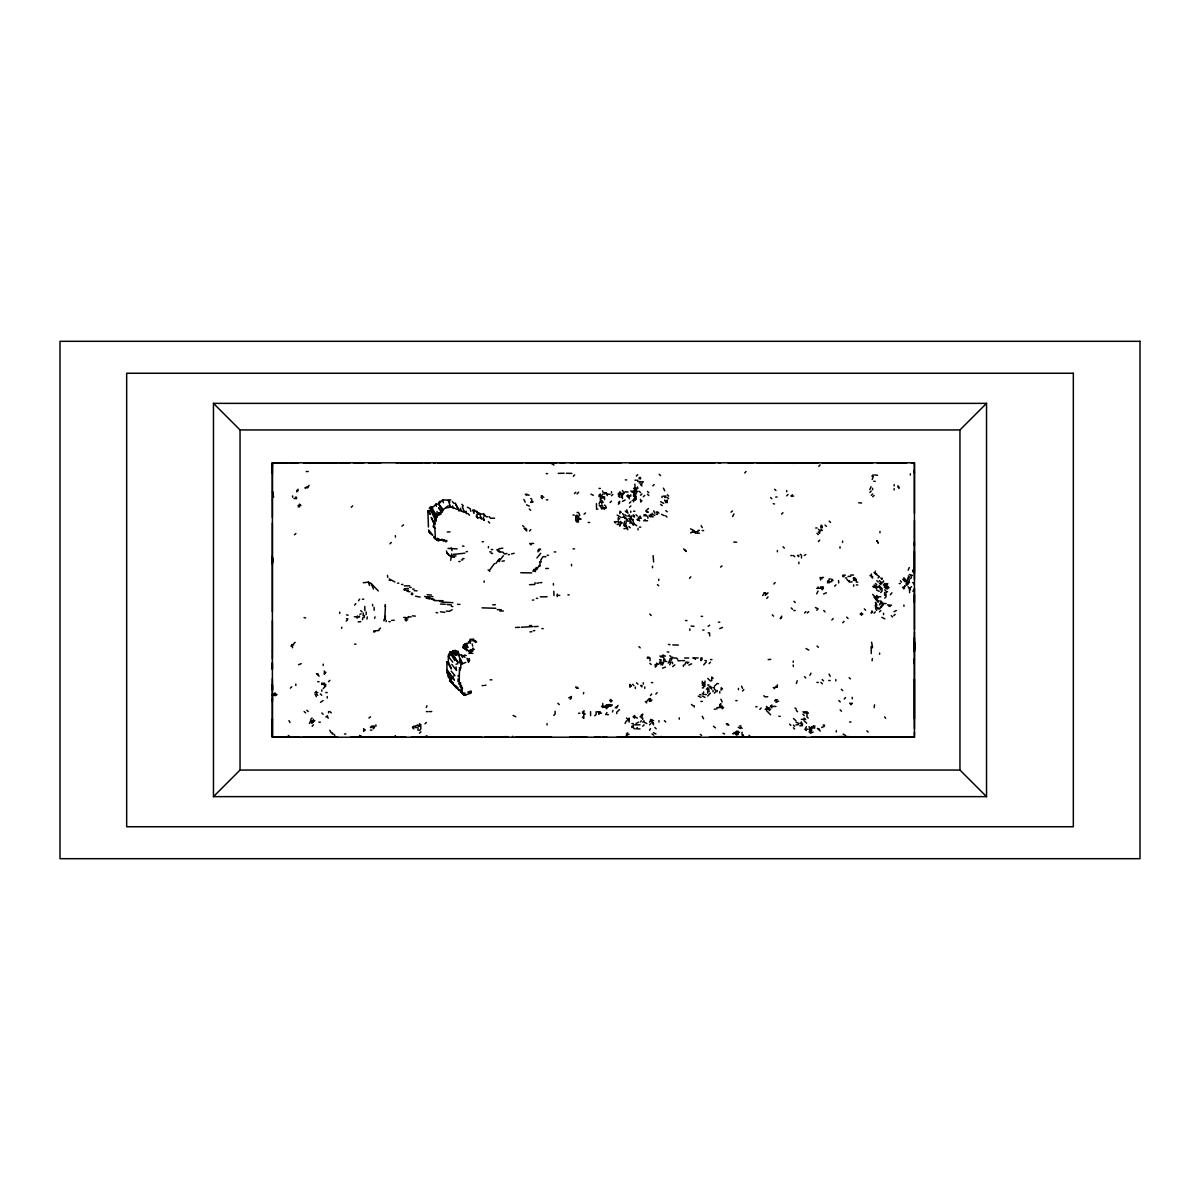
<?xml version="1.0" encoding="UTF-8"?>
<svg xmlns="http://www.w3.org/2000/svg" width="1200" height="1200" viewBox="0 0 1200 1200"><rect width="100%" height="100%" fill="white"/><g stroke="black" fill="none" stroke-linecap="round" stroke-linejoin="round"><path stroke-width="1.5" d="M272.385 466.125L272.385 462.81L914.445 462.81L914.445 737.19L272.385 737.19L272.385 678.645M272.385 663.705L272.385 669.315L272.385 661.935M599.13 503.625L600.48 500.835L600.435 496.605L603.195 493.965M604.095 706.05L604.095 707.415L602.805 706.185L602.79 703.44M619.725 495.84L619.74 491.835L621.09 493.17M633.24 724.875L633.225 727.575L634.56 728.895M635.34 688.47L635.34 687.09M637.71 481.5L637.71 480.135M886.005 594.06L886.035 596.865L884.685 598.125M914.445 732.15L914.43 737.19L871.215 737.19M914.445 728.625L914.445 631.89M914.445 588.195L914.445 629.58M914.445 520.485L914.445 579.615M272.385 611.82L272.385 523.065M313.44 719.355L312.93 722.25L310.74 720.705L309.405 723.48M446.94 661.86L451.425 668.925L448.335 661.89L446.94 661.86L446.925 672.66L448.23 673.935L448.32 676.845L456.24 687.915M448.335 661.89L448.38 655.185L450.135 651.84L452.73 651.645L456.015 655.17L455.61 650.52L452.985 650.655L452.73 651.645M456.03 666.93L456.45 670.425L451.8 664.395M618.375 520.23L618.36 517.575M634.98 492.33L635.025 489.765L636.375 488.325L633.645 488.355L636.375 491.04L636.375 488.325M821.04 527.865L821.04 526.485L822.345 526.38L821.055 525.105M894.135 489.945L894.135 488.595M272.4 556.05L272.385 564.015L272.7 558.165L272.475 562.455M307.68 487.965L309.06 485.325M435.09 524.7L431.25 517.455L433.845 523.56L433.335 526.695L434.85 528.33L435.45 538.935L437.865 538.395L436.5 539.73L433.74 537.15L438.345 540.87L442.26 539.205M461.52 687.39L462.6 688.26L461.445 688.635L460.38 686.64L460.545 682.665L459.18 684.015L461.475 685.965L462.675 693.81L464.91 694.29L463.98 695.31L470.94 693.165M611.52 492.975L611.535 491.7M880.575 589.875L879.24 585.945L882.09 588.555L881.985 591.15L880.665 592.545M328.2 718.23L327.18 715.56M625.065 723.465L626.445 720.81M630.765 496.215L630.765 494.85M664.605 500.025L665.91 502.665M716.88 709.005L716.895 707.655L723.57 707.445L722.22 708.81M808.965 731.925L810.315 731.91L810.33 730.53L808.965 729.18M820.665 580.05L820.11 577.425L822.03 578.685M911.55 462.81L914.445 462.81L914.445 513.39M328.56 712.875L328.56 711.54M547.035 724.98L547.05 723.63M601.86 503.595L601.815 500.88L600.48 502.245L603.18 502.305L601.815 500.88M703.605 693.255L703.62 691.905M717.135 691.785L717.15 690.45M291.87 737.19L272.385 737.19L272.385 719.205L272.385 720.3M622.47 490.41L623.805 493.095L625.2 491.82L628.005 492.045M631.845 727.5L631.86 726.165M879.96 532.83L879.975 531.525M272.385 517.53L272.385 499.98M292.62 497.235L292.635 495.9M449.61 680.745L452.61 682.395L449.61 680.745L450.36 678.045L448.23 675.285L451.83 679.365M629.355 498.87L629.325 496.035L626.565 495.975M658.95 722.04L658.965 720.66M679.245 719.175L679.26 717.84M827.475 582.825L828.9 580.23L827.46 581.43M875.295 571.155L875.355 573.915L879.435 576.645L878.07 577.935M884.595 592.47L884.64 595.335M908.13 570.21L909.27 567.54M366.24 612.045L366.135 614.58M668.19 663.12L669.63 660.585M332.37 734.115L332.385 732.795M662.04 497.58L662.055 496.26M704.925 685.035L705 681.09M894.135 485.895L894.15 484.56M914.34 658.755L914.175 663.75M449.91 502.11L448.23 500.16L442.635 499.875L438.66 504.12L435.945 504.105L433.26 506.895L431.895 506.865L430.725 509.925L434.625 518.415L435.135 523.425L433.845 523.56M619.845 513.705L619.86 512.43M818.385 529.275L819.735 530.58L819.675 533.28L818.34 531.96M914.43 637.53L914.415 651.99L914.445 641.88M272.385 695.73L272.415 694.185L272.385 695.685M702.345 681.225L702.3 683.85L704.94 686.4M272.385 499.74L272.385 462.81L288.165 462.81M339.72 613.425L339.75 612.12M424.62 596.475L427.695 597.12L427.665 598.425L433.455 599.1L434.88 600.57L443.115 600.735M604.53 499.59L604.545 496.8L603.15 498.15L603.15 496.74L601.8 496.65M810.33 730.53L811.725 729.315L810.315 729.21L809.025 726.66M853.455 580.44L854.865 577.815L853.47 579.105L853.455 577.71M871.29 653.61L871.14 646.545L872.385 646.35L871.59 642.165M321.81 691.23L321.825 689.91M451.005 682.17L451.02 680.865L452.805 682.98L451.005 682.17L456.525 687.765L458.01 688.005L455.385 685.455M523.89 499.485L525.24 502.14M642.735 719.445L642.765 718.125M909.3 582.735L909.33 581.415M632.7 524.655L633.795 524.82L632.895 519.54L628.95 518.43L630.24 519.645L632.895 519.54M629.16 722.13L629.19 718.095L627.81 720.795M820.17 731.19L818.85 728.535M364.785 606.435L364.905 610.725M452.985 650.655L456.015 655.17L455.385 651.51L458.04 651.405L460.935 663.03L460.68 667.98L459.45 669.585L459.18 684.015M610.935 702.075L610.965 699.405L609.57 700.665M703.665 683.835L703.695 682.53M630.945 518.235L631.8 515.985L630.36 517.185L629.16 514.785M711.705 678.255L711.705 680.94M722.16 707.34L722.19 706.035L720.81 707.355L719.49 706.08L720.975 703.59L719.565 704.85M914.43 551.325L914.445 573.495M319.05 676.26L317.76 673.62M627.93 495.93L627.96 494.7M743.385 734.865L743.355 736.215L741.975 734.865L742.065 732.27M793.65 496.11L792.21 495.99L792.255 494.67M321.81 683.07L321.78 684.465L323.1 683.055M626.73 509.805L627.93 513.3M836.295 731.985L836.325 730.695M655.185 665.76L655.23 664.47M793.23 662.31L793.26 661.035M272.385 659.19L272.385 650.925M777.375 551.79L777.405 550.5M810.315 729.21L811.815 726.765L810.33 727.92M323.16 665.49L323.205 664.14M363.33 613.05L363.09 615.87M641.37 718.05L642.81 714.105L640.965 715.485M663.75 659.67L663.69 661.05L666.705 661.515M786.705 491.775L786.75 490.5M861.45 612.735L861.435 615.405M450.69 560.31L451.635 553.89M484.125 582.255L484.17 580.98M658.725 580.425L658.77 579.165M458.01 681.63L458.04 678.975M736.575 733.59L735.27 733.635L736.62 735.135L736.665 732.315L737.97 732.3L738.03 731.04M738.435 689.7L738.495 688.425M801.465 557.97L801.525 556.71M488.415 547.815L488.46 546.555M649.98 660.795L650.115 658.26L648.855 657.105M879.42 604.995L880.77 602.265L883.455 604.935L881.985 604.965L879.345 609.075L878.055 607.725M879.555 654.285L879.615 652.98M531.84 501.9L531.915 500.535L530.595 502.47L533.22 501.9M707.61 690.42L707.64 687.735L709.02 689.1M468.975 653.55L470.625 652.74L472.98 648.03M630.75 512.385L630.81 511.155M882.075 583.26L882.135 581.97M814.59 728.25L814.74 725.79M272.4 701.325L272.595 697.92M733.995 732.405L733.92 733.695L732.63 733.74M914.415 643.23L914.445 650.055L914.355 641.625M647.88 518.235L647.955 517.02L645.45 514.695L644.13 514.74L644.04 515.955M647.4 658.335L647.475 657.075L648.75 658.23M407.1 590.145L404.235 589.86L404.31 588.63M777.315 686.1L777.39 684.87M660.975 659.58L660.9 660.855L659.595 659.655M638.37 519.585L636.93 519.525L639.63 520.8L638.37 519.585L638.55 517.215L639.825 518.43L639.93 517.245M876.615 610.47L875.4 607.755M910.29 475.065L910.365 473.85M434.85 528.33L433.725 526.05M641.175 518.415L639.99 516.015M652.095 514.455L652.185 513.24M605.415 705.99L606.795 704.655L606.765 708.705L605.415 707.34L608.115 707.31M645.36 515.91L645.45 514.695M654.855 513.15L653.7 510.81M878.01 598.2L876.705 595.485L876.57 596.835L875.25 596.91L872.655 594.42M458.145 676.47L458.25 675.285M584.01 710.64L583.92 711.81L582.57 711.855L585.135 714.3L582.48 713.04M872.115 660.78L872.295 658.575M802.56 724.485L801.3 721.935M458.13 655.65L458.04 651.405M813.24 726.87L813.345 725.7M386.145 621.645L386.265 620.49M880.635 603.63L880.77 602.265M887.49 587.595L887.61 586.29L889.035 587.85L885.39 588.15L887.61 586.29M652.44 567.75L652.575 566.22M883.44 582.06L883.56 580.785M690.57 528.855L694.14 530.655L695.46 533.31M624.9 518.55L623.76 516.09L627.615 519.78L626.205 519.81M367.29 616.92L366.975 619.065M364.215 617.61L364.515 615.45M874.17 707.64L874.53 704.835M341.655 628.29L341.805 627.195M272.445 690.27L272.4 684.645L272.55 689.415M557.19 596.52L557.295 594M884.46 587.115L887.625 583.68L884.46 587.115L884.775 584.745L886.215 583.56M362.88 617.655L362.505 619.68M324.555 672.27L324.255 674.25L325.86 672.285L324.555 672.27L324.255 670.965M438.96 539.265L437.475 540.39L438.81 540.33L438.96 539.265L436.5 539.73M512.475 737.19L512.61 736.29M633.795 524.82L634.035 523.245M468.39 643.23L465.165 643.665L465 644.715L466.62 649.02L470.625 652.74M465.705 648.945L463.035 647.655L463.62 644.67L467.79 647.325L466.62 643.83M374.715 618.315L375 616.875M357.18 618.285L357.375 615.915M882.255 578.13L881.985 579.375L880.74 578.025M914.445 594.675L914.4 602.595M583.425 693.84L583.725 692.475M455.385 651.51L455.61 650.52M384.84 616.965L385.335 608.355M629.895 523.35L630.15 522.24M914.085 681.09L914.445 679.65L914.445 718.935M385.2 617.835L384.465 619.71L385.41 616.185M737.925 734.805L738.27 733.605L736.665 732.315M463.965 693.705L463.71 694.59L464.985 693.09L462.675 693.81L461.31 692.46L461.34 689.79M430.74 508.605L437.205 515.475L438.375 515.13L439.125 512.64L441.75 512.49L441.645 510.945L438.555 507.78L441.75 512.49M612.48 711.915L612.945 710.37M796.35 683.4L797.235 680.805M871.995 610.86L871.215 613.08L872.55 611.745M384.465 619.71L384.93 618.42L383.895 620.895M903.84 588.675L904.875 585.945L903.84 588.675L902.64 587.31L903.81 587.175M426.285 707.445L426.96 705.765M465.42 695.475L465.75 694.71L463.98 695.31M671.145 660.48L672.735 657.135M469.5 660.42L468.48 662.4L467.055 658.425L469.5 660.42L469.215 658.53M287.985 737.19L288.855 735.48L287.16 737.175M809.895 675.3L811.02 673.185M430.23 596.805L429.195 598.725L429.015 597.045L427.695 597.12M532.89 571.215L534.045 569.46L536.67 569.295L539.085 566.04L540.135 564.12L539.595 561.795M732.585 516.525L733.995 513.975M469.335 652.875L470.385 649.605M441.645 510.945L447.93 505.935M605.67 714.615L606.945 712.545M649.5 730.26L650.505 728.64M499.41 558.69L495.795 563.61M323.19 688.56L325.89 685.83M910.56 578.67L911.505 577.275M911.565 586.665L909.465 588.51L908.16 586.86M290.97 646.155L292.095 644.58L293.745 644.94M358.485 600.78L359.67 599.115M913.65 583.95L914.445 582.84M494.415 563.565L489.795 569.88M640.47 721.965L641.355 720.75M627.705 528.15L625.14 525.63L626.28 522.6M620.985 522.9L619.815 525.885L620.985 522.9L622.335 522.84M890.37 594.765L891.9 592.8M540.72 553.335L536.91 557.985M503.34 555.735L499.62 560.43L498.27 560.445L499.56 561.69M762.66 595.5L763.86 594M818.805 466.425L820.065 464.865M620.91 521.445L618.33 522.99M871.92 476.295L873.195 474.78M872.205 479.505L873.33 476.355M879.24 585.945L878.055 587.34L874.065 584.94M703.68 664.875L706.275 661.95M646.65 701.49L649.215 698.52M354.57 605.13L355.845 603.63M649.26 699.96L650.55 698.46M650.43 695.52L651.72 694.035M690.585 532.95L694.14 530.655M689.52 578.295L690.81 576.81M650.67 701.385L651.96 699.915M759.825 709.44L761.13 707.97M649.335 701.43L650.625 699.975M638.655 722.1L635.985 723.555M707.7 696L710.37 693.18M869.805 489.585L871.065 486.69M714.405 693.15L715.71 691.695M529.515 531.015L530.835 529.56M744.72 472.935L746.04 471.495M570.18 699.315L571.485 697.875M844.23 699.015L845.535 697.575M649.35 515.745L650.55 514.44L652.005 515.64L649.35 515.745L650.595 516.9M429.21 508.29L430.755 506.625M438.63 502.695L440.085 501.12M598.815 713.13L600.135 711.705L598.83 714.495M577.065 493.92L578.67 492.195M869.91 492.465L871.23 491.04M816.78 610.245L818.1 608.82L815.415 607.53M842.73 622.755L844.05 621.33M781.62 514.11L782.94 512.685M912.81 591.15L914.415 589.44M537.9 550.335L539.235 548.91M618.435 504.225L619.77 502.8M766.725 598.335L768.06 596.925M312.15 726.24L313.47 724.83M537.915 551.82L540.6 549.015M571.455 696.465L568.77 697.86M618.405 502.71L619.755 501.3M655.8 694.065L657.135 692.67M709.14 663.615L710.46 662.22M773.835 583.98L775.17 582.585M823.41 586.92L820.71 588.285L822.045 586.89M834.63 586.215L835.965 584.82M742.5 691.005L743.82 689.61M273.765 695.685L275.085 692.955L273.705 694.26M804.585 612.99L805.92 611.61M874.02 613.245L875.34 611.85M574.455 493.59L575.805 492.21M413.925 728.91L412.545 727.515L413.88 726.12M553.785 715.395L555.12 714.015L555.105 711.27M831.84 619.98L833.175 618.585M771.93 707.82L770.535 706.365L771.87 704.985M429.015 597.045L427.665 598.425L426.12 598.08M691.62 663.825L688.86 665.085M818.025 591.045L816.705 593.82M652.815 485.895L654.135 484.545M880.785 607.695L882.105 606.315M407.085 591.465L408.435 590.085M573.3 476.295L574.68 474.87M601.86 509.145L600.495 506.37L601.845 504.99L602.85 506.31M598.98 496.665L600.36 495.24M600.48 499.41L601.83 498.045M786.72 495.855L788.07 494.475M622.5 501.33L625.2 500.025M807.285 612.975L808.635 611.61M634.965 500.46L636.33 499.08M642.735 722.13L644.1 720.75M879.45 611.865L880.845 610.44M765.24 595.38L768.015 592.8M639.135 483.03L640.5 481.65L639.09 481.53M629.475 503.13L630.84 501.765M642.75 726.24L644.1 724.875M823.455 588.36L822.105 589.71L822.045 588.24M641.97 485.985L640.545 484.485L643.23 481.8L641.865 481.62M849.66 703.125L851.055 704.565L852.42 703.2M315.015 692.655L316.38 691.29M213.465 796.635L240.045 770.055L240.045 429.945L213.465 403.365L213.465 796.635L986.535 796.635L986.535 403.365L213.465 403.365M621.09 497.295L623.805 493.095L621.09 494.52L622.455 495.93M240.045 429.945L959.955 429.945L986.535 403.365M883.29 585.06L884.88 583.455M290.37 688.14L291.735 686.79M351.27 507.225L352.635 505.875M577.02 517.725L575.655 516.345L577.005 515.01M818.355 541.485L819.72 540.135M810.345 733.29L813.12 732.06M636.345 476.04L637.71 474.69M619.485 709.59L616.725 712.245L616.74 713.64M702.165 659.235L700.815 660.57L700.89 657.93L702.24 657.99M714.36 686.28L717.09 683.595L718.485 683.64M893.835 615.675L895.155 614.37M598.98 495.27L600.345 493.92M610.095 502.5L611.49 501.12M633.57 499.125L636.315 497.76M640.53 502.065L641.91 500.715L640.56 500.76L640.515 499.305M629.325 496.035L627.945 497.385L629.31 497.31M310.74 719.355L312.105 718.02M363.555 731.355L364.92 730.02L363.585 728.685M419.46 730.44L420.825 729.105L420.78 726.315M296.745 490.56L298.11 489.24M629.535 507.225L630.9 505.89M635.94 728.91L637.305 727.59M806.385 726.75L804.96 729.345L806.265 730.605M389.955 543.81L391.335 542.475M871.32 495.315L872.7 493.995M687.375 663.48L688.755 662.16M328.515 681.675L329.895 680.355M373.155 727.47L374.535 726.165L371.79 726.09L370.425 727.425L371.79 727.44M616.65 708.06L618.015 705.345M774.54 700.86L775.905 699.555M404.235 589.86L405.615 588.54M640.53 495.27L641.925 493.95M649.53 724.83L650.91 723.51M346.245 621.09L347.625 619.77M373.155 728.82L374.535 727.515M419.46 733.185L420.915 731.805M649.56 722.205L650.925 719.505L653.58 720.705M633.57 496.41L633.57 495.015L636.36 493.77M296.745 491.895L298.125 490.59M634.65 718.14L633.3 716.79L634.68 715.485L634.68 716.91L637.335 718.08M612.345 704.88L610.95 706.185L606.87 705.99M735.33 732.36L736.71 731.07M872.73 496.755L874.11 495.465M629.07 734.19L626.28 735.42L627.615 736.74L631.83 737.115L649.935 737.19M594.72 715.785L596.115 714.495L596.13 711.825L598.815 711.78M424.965 723.795L426.36 722.505M781.74 616.14L780.285 618.705L781.695 617.43M775.935 702.315L778.74 701.145M643.305 496.74L644.7 495.45M826.395 592.8L823.575 593.97M633.63 491.04L635.025 489.765M294.48 534.81L295.875 533.52M611.46 495.75L612.87 494.46M626.31 734.13L627.72 732.84M655.185 667.14L656.58 665.865L656.625 663.15L657.93 664.425L662.235 662.205M615.225 707.865L616.62 706.59M810.315 731.91L811.71 730.65M731.04 512.19L732.435 510.915M775.965 700.965L777.36 699.69M379.125 629.355L380.535 628.08M604.575 494.04L605.985 492.765L607.35 494.16L610.125 494.265M665.43 667.095L662.535 668.145M648.495 508.515L645.675 511.035L648.285 512.175L646.935 512.22M419.37 726.225L420.78 724.965L419.46 723.645M417.99 726.18L420.78 724.965M643.725 520.845L645.15 519.585M660.825 664.785L662.25 663.525M457.77 653.625L463.155 656.28L464.58 655.035L466.215 655.545M722.475 627.465L719.715 628.62M854.85 580.5L856.275 579.27L854.835 579.12M639.09 478.83L640.5 477.6L640.515 479.01M828.885 582.93L830.325 581.715L828.885 581.58M672.72 666.63L674.835 664.845M720.57 567.105L722.01 565.905M312.93 722.25L314.79 720.69L310.74 720.705M636.39 492.465L637.815 491.28M584.07 514.155L585.525 512.97M662.325 665.085L663.69 662.4M669.66 659.265L671.025 658.185M368.925 718.05L370.53 716.775M401.94 526.125L403.56 524.85M886.05 592.665L887.505 591.555M708.15 626.34L709.65 625.185M293.715 643.485L295.2 642.375M469.935 640.845L468.435 641.94L470.46 643.17L469.935 640.845L471.315 640.89M448.23 673.935L446.925 672.66M428.43 526.98L427.86 511.005L430.725 509.925L433.365 510.915L437.25 516.9L436.035 517.17L430.725 509.925L436.035 518.52L436.08 521.31M320.52 702.285L323.07 700.56M457.155 548.865L448.005 548.4M804.315 555.51L805.785 554.55M275.115 695.715L277.05 694.47L275.1 694.29M460.38 686.64L461.475 685.965M459.42 659.13L460.905 664.335L461.475 663.135L462.45 663.765L465.78 662.415M894 611.7L896.34 610.545M425.085 737.19L427.335 736.11L422.19 737.19L429.165 736.935L424.755 737.19M821.73 727.455L824.445 726.315M440.565 512.805L440.625 514.275L438.375 515.13M464.64 695.16L465.75 694.71M298.62 664.695L301.23 663.675M537.555 583.305L538.74 582.84M811.425 737.19L843.945 736.515M471.93 651.285L473.07 650.88M501.48 463.275L522.885 462.81M453.165 676.17L454.95 675.57L451.17 671.145M444.495 539.685L438.81 540.33M692.85 532.14L697.98 531.585M359.94 614.28L361.095 613.92M506.925 553.455L504.495 553.995L502.89 552.18L498.51 551.61L496.845 549.69M796.2 737.19L709.53 737.19L719.175 736.725M456.03 664.23L457.83 663.675M499.035 548.73L502.8 548.175M468.87 692.985L471.225 692.31M508.26 554.775L509.445 554.46M474.315 649.32L471.855 649.785M511.53 553.905L514.155 553.305M484.725 685.395L485.955 685.14M484.605 737.19L508.545 737.19L492.975 737.115L507.165 736.635M446.895 540.48L443.19 541.125M303.525 462.81L338.07 462.81M363.33 582.75L368.43 582.135L371.22 583.56L378.285 590.94M452.13 609.735L449.16 611.355L446.295 611.085M335.835 737.19L337.605 736.905L302.25 737.19M464.82 553.2L453.255 554.385M502.02 561.21L504.345 560.835M445.47 541.71L446.73 541.515M618.87 737.19L617.16 736.995L628.935 736.875M445.545 507.9L451.875 507.075L457.08 509.37M538.08 626.415L534.12 626.64M476.13 516.24L477.645 517.89L480.135 517.485L481.62 519.075L479.94 514.65L474.135 509.865M375.615 737.19L377.22 736.995L371.52 737.19L399.045 737.19M820.335 737.115L817.665 736.845L823.065 737.04M373.8 630.885L379.02 630.51M469.86 639.345L473.82 639.15M404.91 619.845L407.64 619.875M539.085 566.04L540.36 565.89M458.775 561.585L460.065 561.45M492.75 604.86L495.375 604.68M906.03 580.275L903.84 579.18M661.92 736.59L654.09 737.19M850.875 582.03L852.165 581.895M795.99 724.86L798.57 724.59M714.93 462.81L629.67 462.81M623.955 528.675L625.245 528.555M796.035 722.22L798.6 723.285M358.155 621.885L360.75 621.66M578.565 713.325L579.855 713.205M663.345 496.155L666 496.05M768.18 659.595L770.775 659.385M714.3 709.245L715.605 709.125M447.315 531.975L449.985 531.885M529.98 631.86L531.825 631.695M702.345 685.26L703.635 685.155M285.9 463.02L277.62 462.84M526.455 737.19L551.415 737.19L515.325 737.19M501 737.1L504.72 736.8M640.545 484.485L641.88 484.38M482.16 541.77L483.45 541.665M542.46 495.975L541.2 496.065L543.84 497.28M899.205 583.56L900.36 583.47M874.125 586.275L876.765 587.43M618.375 518.88L619.635 518.79M404.265 585.87L409.665 585.81M521.325 627.255L532.74 626.58M632.22 500.475L633.57 500.385L633.615 501.84M456.045 555.885L450.015 556.125L446.775 552.705L446.565 550.965M389.61 737.19L392.235 737.145L389.4 737.145L390.87 737.1M532.485 600.09L533.79 600M529.485 625.635L531.525 625.485M482.145 685.62L483.45 685.53M702.285 687.9L703.59 687.81L703.59 686.445M558.255 473.37L564.105 473.235M458.385 509.265L455.235 503.28L458.385 509.265L463.995 512.325M466.125 551.73L467.43 551.64M540.03 582.705L541.86 582.585M631.47 523.485L632.805 523.395M755.775 706.785L757.08 706.695M870.03 575.43L872.685 576.675M879.24 591.285L876.645 590.115M536.37 598.395L537.675 598.305M621.09 494.52L622.44 494.43M515.58 627.465L519.57 627.315M547.065 596.745L540.36 596.88M373.62 631.935L374.94 631.86M884.85 618.84L881.85 617.325M391.635 620.385L394.275 620.25M462.735 558.645L464.04 558.57M472.53 640.635L475.215 640.575L476.655 642.09M767.715 696.72L765.06 696.885L763.815 695.73M765.165 709.26L770.55 709.155L769.23 710.58L769.185 707.745L767.835 709.17L766.485 707.805L766.515 710.625L770.64 714.81M816.69 588.36L818.01 588.3M698.085 530.43L699.405 530.37M548.4 568.44L545.745 568.515M851.145 737.145L845.565 736.575L863.505 737.19M567.915 594.915L569.235 594.855M541.875 628.635L543.21 628.575M645.09 520.815L647.52 520.71M389.265 578.955L394.86 581.955M525.615 462.81L543.375 462.81M487.77 516.78L486.45 516.84L483.675 513.945L481.005 514.095L478.2 512.58M461.355 559.965L462.675 559.905M362.445 599.205L363.765 599.145M557.34 595.425L559.77 595.32M702.735 630.09L704.025 630.045M618.39 521.61L614.34 521.775L615.66 523.08M793.89 610.575L795.21 610.53M373.11 736.905L374.49 737.19M680.55 660.72L677.865 660.75M430.62 737.175L445.17 737.19L422.19 737.19M573.03 548.88L574.5 548.835M354.63 644.175L355.965 644.13M806.28 729.24L807.615 729.195M775.755 497.07L777.105 497.01M774.6 687.45L775.935 687.405M747.06 462.81L742.935 462.945L753.72 462.81M897.12 463.065L906.6 462.81M626.265 521.205L630.24 520.95L631.485 522.15M533.64 543.42L530.955 543.51L530.985 544.86L529.71 543.495M880.68 583.305L879.495 583.335L880.845 584.655L880.665 581.94L879.39 580.62M907.2 582.765L908.235 582.735L906.285 581.115L908.19 584.07M706.335 689.055L707.58 689.01M699.48 533.175L696.765 533.205M845.43 577.95L846.765 577.905M452.925 602.67L441.765 602.1L439.665 600.885M411.315 737.19L420.765 737.19M815.73 528L817.065 527.955M790.785 555.6L792.135 555.555M848.055 576.42L850.74 576.36M864.255 737.19L865.125 737.16L861.03 737.19L870.555 737.19M439.755 462.915L438.195 462.87L458.64 462.825L437.325 462.81L501.45 462.81M546.39 499.86L547.77 499.815M664.635 497.415L665.97 497.385M619.8 524.46L617.1 524.505M845.385 575.13L842.73 575.265L844.065 576.555L842.7 576.54M503.4 610.995L499.92 610.995M373.815 737.22L378.66 737.085M631.83 737.115L638.985 736.92L626.7 737.19M717.765 737.16L734.835 737.19M291.165 462.99L298.38 463.095L289.65 462.915L298.38 463.095M622.26 517.365L623.625 517.32M534.78 583.05L536.13 583.02M534.825 584.49L529.515 584.7M910.44 575.895L911.49 575.88M684.645 658.02L688.695 657.99M909.36 574.515L912.555 575.46M380.82 462.81L373.185 462.96M819.735 530.58L821.07 530.55M912.525 582.66L913.545 582.645M501.3 609.675L497.235 609.66M699.615 694.755L700.95 694.725M431.745 711.555L429.045 711.6M634.59 724.86L640.02 724.815M651.93 516.84L653.265 516.81M397.5 583.155L398.835 583.14M401.535 584.46L402.87 584.43M880.83 596.745L878.115 596.79M692.775 658.005L698.16 657.945M801.345 719.355L804.09 719.34M799.935 723.255L801.285 723.225M771.21 462.81L756.42 462.81M701.205 616.365L702.51 616.35M531.735 572.925L520.755 572.73M879.36 600.93L877.995 600.96L875.25 596.91M490.095 679.845L491.88 679.815M735.78 700.65L737.115 700.62M349.89 462.81L339.66 462.81M535.2 462.81L537.69 462.765L534.93 462.81M576.555 462.825L621.15 462.81M529.26 506.145L526.575 504.825M886.11 603.525L883.35 603.585L880.695 600.9M799.83 725.82L801.18 725.805M665.46 737.19L688.125 737.19M546.18 473.64L547.53 473.625M625.095 524.175L623.685 524.205L624.855 521.235M681.87 660.645L684.585 660.645M321.75 737.13L309.51 737.19M403.995 462.81L400.515 462.855L422.97 462.81M306.255 471.54L308.175 471.525M850.77 575.04L853.485 575.055M860.07 614.04L862.815 614.07M816.885 682.44L818.265 682.425M316.41 692.64L317.76 692.61M739.605 725.94L740.91 725.91M359.49 737.19L350.85 737.19L367.56 737.055M632.97 462.87L639.525 462.84L631.965 462.81M495.87 608.295L482.04 607.845M793.335 737.19L742.08 737.16L744.72 737.19M896.355 737.19L901.05 737.19M559.785 462.825L565.05 462.81M821.955 462.81L837.9 462.945L826.23 462.885M905.145 462.795L877.11 462.81M317.685 681.72L319.08 681.705M842.13 737.19L852.33 737.085L845.565 736.575M500.07 462.855L504.3 462.81M655.335 462.87L661.44 462.81M597.87 509.145L596.535 509.16L596.43 503.655M656.1 514.305L657.45 514.29M569.715 737.19L587.115 737.19M576.675 737.19L581.85 737.145M556.935 462.825L540.75 462.825M645.975 462.855L649.935 462.825M836.355 462.81L824.235 462.885L857.535 462.81M572.955 515.04L574.29 515.04M361.245 737.19L352.71 736.935M453.36 737.19L481.89 737.19M601.98 462.885L615.795 462.825M815.835 462.81L799.995 462.81M454.635 557.145L451.875 557.07M876.78 573.9L873.99 572.535M662.52 657.195L663.9 657.18M600.18 713.145L601.53 713.13M849.6 722.025L850.965 722.025M605.745 737.19L607.02 737.19M718.455 462.81L720.69 462.81M639.405 527.145L640.77 527.145M323.16 684.45L325.815 684.435L324.51 685.83L324.45 683.055M400.53 737.19L405.795 737.19M688.305 737.19L700.155 737.19M420.285 462.81L410.805 462.81M433.62 462.81L435.24 462.81M677.865 462.81L667.68 462.825L679.86 462.81M818.505 462.81L816.78 462.81M872.655 462.81L857.79 462.81M610.965 700.8L612.345 700.8M770.535 706.365L775.965 706.47M366.24 737.19L354.9 736.785M527.415 737.19L548.595 737.16M594.51 737.19L600.57 737.19M353.445 462.81L363.84 462.81M396.21 462.81L399 462.81M728.01 462.81L749.19 462.825M763.305 462.81L765.87 462.81M700.95 697.395L698.265 696.12M240.045 770.055L959.955 770.055L986.535 796.635M424.83 462.81L430.02 462.81M714.51 737.19L733.71 737.22M602.535 737.19L604.35 737.19M573.705 462.825L570.255 462.81M533.37 630.675L534.72 630.675M646.83 723.555L644.115 722.175M412.545 727.515L418.005 724.845M627.72 516L629.13 516.015M325.8 716.895L327.165 716.895M805.305 737.19L797.205 737.19M293.94 498.555L296.67 498.585M633.54 511.2L634.905 511.215M325.8 692.55L327.165 692.565M637.275 728.865L640.02 728.925M603.825 462.855L612.93 462.81M547.14 555.255L548.505 555.27M687.36 662.115L685.995 662.1L684.705 664.89M415.275 727.515L416.625 727.53M363.57 730.005L364.92 730.02M844.44 462.81L850.92 462.84L841.83 462.885L849.555 462.855L846.495 462.81M498.525 462.81L508.23 462.9M327.765 462.81L337.035 462.99M798.855 555.45L797.49 555.435L798.795 556.695M704.925 694.545L706.305 694.56M370.44 730.125L371.775 730.14M655.905 737.1L664.845 737.19M741.495 462.81L730.41 462.81M638.475 518.415L639.825 518.43M346.47 618.78L347.835 618.795M702.27 696.015L705 697.38M822.075 577.41L823.44 577.44M411.225 616.965L408.15 616.725M669.615 661.935L671.04 661.965L669.705 664.77M515.79 716.775L513.075 715.44M737.97 732.3L739.56 732.315M306.255 487.905L304.89 487.89L307.68 486.615M554.25 551.925L555.765 551.955M509.595 462.81L513.165 462.87L511.44 462.81M295.29 497.205L296.67 497.235M431.49 596.625L432.87 596.655M772.62 462.81L794.655 463.32M599.01 488.415L600.42 488.445M577.08 519.165L581.115 519.165L578.37 517.725L578.475 520.59M718.395 622.17L719.79 622.2M642.03 685.545L640.65 685.53L642.015 686.91M700.905 701.43L702.285 701.46M608.145 704.655L610.92 704.745M661.245 656.07L662.625 656.1L662.73 654.99L665.43 656.145M344.49 733.95L345.855 733.98M575.655 516.345L578.37 516.39L579.795 515.115L578.475 512.49L577.08 512.43M494.61 518.22L490.56 518.265L489.195 516.69M708.165 632.85L709.53 632.895L709.71 635.91M607.065 714.66L608.43 714.69M368.985 736.785L370.365 736.815M639.135 477.57L640.5 477.6M828.765 680.475L830.16 680.52M707.61 684.975L708.99 685.005M408.54 591.645L409.92 591.675M678.33 645.09L672.81 644.925M704.865 660.54L706.26 660.585M426.36 711.6L427.71 711.645M318.915 722.145L320.295 722.175M414.87 462.81L420.81 463.005M545.88 556.785L543.06 556.59L540.75 560.055L541.14 562.125M856.38 584.895L857.775 584.94M411.36 593.19L412.74 593.235M458.46 510.765L459.84 510.81M652.335 463.08L653.595 463.125M634.995 480.165L636.375 480.225M733.785 542.04L736.605 542.22M651.39 682.575L652.77 682.635M566.34 473.265L571.845 473.4M694.02 626.325L691.11 626.055M388.875 621.645L390.255 621.705M631.89 723.51L633.27 723.57M633.555 493.56L634.95 493.62M409.785 587.37L411.18 587.43M406.92 588.45L408.3 588.51M469.305 651.45L470.685 651.51M790.83 495.93L792.21 495.99M604.59 492.69L605.985 492.765L607.29 495.585M664.245 515.67L661.545 514.335M299.49 505.53L300.9 505.59L299.46 504.12L299.49 505.53L298.08 505.44M457.56 604.305L459.93 604.425M659.415 662.04L660.825 662.1M464.25 462.81L463.38 462.765L480.555 462.84L465.06 462.81M625.335 479.865L626.715 479.94M427.125 594.735L431.355 595.02M713.01 687.645L714.42 687.72M448.905 462.81L452.085 462.975M491.19 553.365L492.6 553.44M828.945 578.94L830.355 579.015M440.565 604.035L445.29 604.29M298.11 506.82L299.505 506.895M640.035 716.715L641.415 716.805M778.83 716.235L780.24 716.325M412.665 589.035L414.06 589.11M858.735 502.755L861.585 503.025M420.135 597.06L415.62 596.25M673.755 658.02L676.53 658.095L677.835 659.31M710.52 659.55L711.945 659.64M489.75 551.85L491.16 551.955M888.84 606.285L890.19 606.39M588.195 522.405L589.62 522.51M891.525 605.235L887.415 604.905M389.265 580.29L390.675 580.395M491.295 549.465L492.705 549.585M417 590.88L414.12 590.565M633.3 716.79L634.68 716.91M811.785 727.98L813.18 728.1M415.35 616.125L412.47 615.81M403.71 617.43L408.075 617.94M823.2 724.965L824.61 725.085M702.195 530.49L703.635 530.625M440.52 611.82L444.855 612.3M873.765 481.23L875.205 481.38M685.575 620.49L686.985 620.64M434.88 600.57L432.135 599.145M874.65 474.93L877.53 475.26M449.43 499.86L450.87 500.025M886.215 588.75L887.61 588.9M459.225 667.815L460.68 667.98M667.26 651.93L668.835 652.11M411.3 594.435L412.755 594.615M447.015 604.47L451.35 604.965M460.935 663.03L457.635 661.965L450.135 651.84M472.83 653.4L469.755 652.74M309.435 462.825L311.58 463.11M857.745 582.195L856.275 582L856.26 580.59M462.51 546.03L463.98 546.225M668.46 644.415L669.945 644.655M436.11 612.555L437.61 612.81M451.335 606.3L452.85 606.6M379.965 737.01L380.94 737.22M354.36 616.74L359.46 617.07L359.445 616.035M451.5 653.22L449.94 652.845L454.725 660.465L451.41 651.69L457.635 661.965M304.095 617.58L305.655 617.955M346.545 614.85L348.12 615.24M359.49 735.435L361.065 735.825M773.265 503.655L774.495 503.985M663.705 503.37L660.69 501.675M433.335 526.695L434.94 527.13M459.63 689.835L457.845 689.265L459.21 690.42M526.635 494.175L529.14 495.27M723 733.26L724.59 733.995M653.445 732.705L655.905 733.935M620.94 517.425L617.16 515.085M463.155 656.28L465.075 657.285M591.015 494.145L593.265 495.345M459.45 669.585L460.335 670.065M530.7 498.54L531.885 499.2M463.035 647.655L465 648.795M843.15 734.04L845.37 735.315M738.195 727.245L740.415 728.52M806.055 648.54L808.77 650.115M448.32 676.845L450.36 678.045M550.275 462.81L553.98 465.015M652.035 733.935L653.745 735.18M660.66 504.345L662.31 505.62M488.13 569.895L489.885 571.26M665.835 510.645L667.275 511.815M713.475 726.255L715.47 727.875M304.14 711.555L305.625 712.875M700.365 734.37L701.595 735.48M804.12 718.08L805.635 719.475M630.855 490.965L632.175 492.18M821.04 526.485L822.36 527.7M849.12 677.715L850.395 678.885M659.88 655.995L661.14 657.15M649.875 663.3L651.165 664.5M874.005 597L878.115 602.31M656.28 511.92L657.54 513.09M657.435 584.61L658.68 585.765M691.47 704.415L692.895 705.735M653.43 514.395L654.675 515.565M405.15 617.55L406.395 618.705M773.295 687.525L774.57 688.725M793.41 727.8L794.655 728.97M638.955 646.65L640.245 647.85M770.595 497.55L771.855 498.735M657.63 511.905L658.89 513.09M633.57 495.015L634.92 496.29L634.95 499.11M633.165 515.985L634.41 517.14M793.53 718.53L796.035 720.885M875.34 587.52L876.675 588.78M866.91 730.86L868.185 732.06M633.27 514.815L634.53 516M793.41 725.1L794.67 726.285M636.045 514.845L637.275 516.015M776.01 686.16L777.3 687.375M650.94 720.9L653.58 723.405M872.76 586.38L874.065 587.61M525.33 494.19L526.665 495.45M876.795 580.695L878.19 582.015M800.31 554.265L801.585 555.48M619.92 511.125L621.255 512.385M628.905 526.515L630.21 527.76M821.04 529.215L822.375 530.505M805.755 711.81L807.09 713.07L806.94 716.805L808.215 718.14M650.925 719.505L652.245 720.765M871.305 576.75L872.67 578.055M793.455 555.51L794.745 556.74M625.125 514.83L626.385 516.03M622.53 513.645L623.805 514.86M795.03 707.91L796.305 709.155M669.885 655.665L671.175 656.895M740.88 727.17L742.2 728.43M653.58 724.83L652.26 722.145M794.01 601.32L795.285 602.55M707.73 678.405L710.37 680.97M726.27 723.735L727.575 724.98M783.06 546.825L784.35 548.07M789.555 724.14L790.86 725.385M702.345 693.405L703.605 694.605M522.705 525.615L524.055 526.905M774.6 489.255L775.905 490.515M816.975 533.295L818.325 534.615M864.3 608.925L865.62 610.185M772.29 614.88L773.595 616.14M639.21 491.31L640.56 492.63M632.25 491.055L633.6 492.36M804.03 720.615L806.625 723.135M875.475 583.455L876.81 584.76M667.365 494.745L668.7 496.05M647.475 494.22L648.81 495.525M635.34 524.505L636.675 525.78M801.225 724.515L802.53 725.775M321.81 712.995L323.13 714.27M634.965 495.09L636.33 496.425M626.535 528.42L627.825 529.68M601.47 706.2L602.79 707.505M825.045 525.045L826.41 526.38M817.035 646.005L818.355 647.31M526.785 531.045L524.04 528.33M791.22 607.965L792.555 609.27M765.255 592.695L766.605 594.015L763.875 592.665M838.875 700.59L840.225 701.925M625.305 511.08L626.61 512.355M796.29 710.445L797.58 711.72M721.17 687.66L722.49 688.965L721.095 688.89L721.125 690.285M654.9 727.485L656.205 728.775M360.75 610.59L362.085 611.88M683.64 548.88L686.28 551.475L684.975 550.02M807.105 711.84L808.44 713.16M541.125 497.4L542.415 498.675M711.675 689.04L708.99 686.34M329.895 711.51L331.23 712.83M846.675 617.145L848.04 618.495M664.41 720.66L665.76 721.995M306.885 710.25L308.22 711.57M831.75 579.09L833.085 580.425M840.135 709.89L841.485 711.225M802.92 714.285L804.21 715.575M396.345 737.19L395.025 735.87L396.09 737.19M823.725 610.53L825.075 611.88M665.64 515.73L666.99 517.065M803.01 711.765L804.315 713.055M645.315 701.55L646.68 702.9M557.895 703.275L559.245 704.61M818.04 586.98L819.375 588.33M664.755 490.8L663.42 488.16M647.46 491.43L648.81 492.78M604.545 505.08L605.955 506.475M711.795 677.01L713.145 678.375M714.36 688.98L715.725 690.345M576.915 687.015L578.28 688.365M575.58 687.045L576.93 688.395M316.38 673.65L317.7 674.955M667.32 497.34L668.67 498.69M841.35 689.28L842.715 690.645M822.195 679.515L823.545 680.88M804.405 711.765L805.71 713.07M766.44 706.395L767.805 707.76M529.26 508.935L530.64 510.315M316.395 693.975L317.715 695.295M310.74 722.07L312.105 723.435M659.16 474.225L660.54 475.605M694.125 657.99L695.475 659.355M710.28 686.28L711.645 687.645M488.31 521.61L489.675 522.99M582.405 717.015L583.785 718.395L583.785 714.285M829.2 521.07L830.52 522.405M817.425 728.43L818.79 729.81M636.54 682.77L637.935 684.18M632.595 684.315L633.945 685.695M804.48 676.62L805.845 677.985M599.145 505.005L600.495 506.37M320.4 693.915L321.735 695.25M315.03 694.005L316.365 696.705M820.98 682.395L822.36 683.805M577.2 522.18L575.805 520.755L575.7 517.77M663.81 658.41L665.205 659.82M618.36 495.915L619.725 497.31M749.025 735.27L750.39 736.665M525.435 528.21L526.785 529.59M626.445 718.02L627.81 719.415M649.8 614.07L651.195 615.495M846.825 579.36L849.6 582.195L849.525 580.71M577.14 520.635L578.535 522.09M436.035 519.885L434.625 518.415L436.035 518.52L436.035 517.17L431.895 506.865M433.74 537.15L435.45 538.935M903.84 577.785L905.04 579.03M467.37 507.195L470.13 508.65L470.85 511.305M461.88 504.36L463.32 505.875M884.745 589.83L886.125 591.3M877.95 609.09L875.355 605.055L875.415 606.405M897.915 487.14L899.13 488.43M431.805 534.735L428.58 531.33L430.395 533.535M897.885 485.775L899.115 487.08M902.79 579.255L905.01 581.685M891.27 615.645L892.515 616.995M449.145 505.68L450.66 507.33L448.23 500.16M439.125 512.64L440.625 514.275M333.69 734.055L334.875 735.36M623.745 525.66L626.415 526.905L626.34 525.435M468.015 513.585L469.53 515.235M474.405 511.725L472.785 509.97L474 513.465M452.37 501.63L453.945 503.385M900.405 580.845L901.5 582.075M473.85 640.56L475.485 642.42M463.23 646.68L466.86 650.82M910.47 589.695L909.465 588.51L909.615 592.71M482.865 518.85L484.215 520.47L483.39 517.35M908.31 581.4L907.245 580.125L908.28 577.38L909.375 580.095M908.325 575.94L909.45 577.305M446.775 552.705L448.65 555.015M727.635 723.705L728.865 725.235M428.58 529.995L432.84 535.305M498.03 549.375L499.98 551.835M906.06 582.915L907.05 584.16M452.79 662.13L448.335 656.46L449.91 655.515L449.805 653.955M906.045 584.25L907.02 585.51M884.61 716.925L885.63 718.26M427.86 511.005L430.38 514.5L429.24 510.93M465.165 643.665L467.79 647.325M463.62 644.67L466.62 649.02M329.76 730.26L331.26 732.78M701.175 525.69L702.27 527.58M829.02 674.115L830.25 676.305M288.945 720.6L290.025 722.49M702.24 716.295L703.56 718.725M720.87 699.18L722.205 701.985M741.555 686.175L742.53 688.35M371.22 583.56L373.44 589.05M460.695 659.22L462.45 663.765M462.345 506.595L463.68 510.39L466.74 513.735L466.08 511.185M602.61 490.95L603.18 492.63M368.43 582.135L369.495 585.435M476.82 511.185L477.855 514.44M476.64 514.695L477.645 517.89M442.635 499.875L443.445 502.695M451.185 547.89L451.98 550.695M461.805 654.93L462.495 657.54M460.515 508.215L461.205 510.825M452.625 505.965L453.21 508.395M292.095 644.58L292.53 647.745M435.945 504.105L436.455 506.415M472.2 643.875L472.71 646.155M483.675 513.945L484.17 516.285M637.515 486.915L637.815 488.55M653.1 555.615L653.595 561.945M387.465 575.415L387.765 577.32M536.67 569.295L536.37 567.42L535.275 571.68L534.045 569.46L534.24 571.2M372.54 604.365L372.705 606.015M689.805 628.92L689.925 630.42M914.235 470.58L914.43 473.1M571.47 564.33L571.575 565.875M385.29 606.03L385.365 607.305L385.185 604.485M672.495 662.145L672.585 663.69M838.575 580.53L838.695 582.975M798.81 562.155L798.885 563.625M720.72 705.39L720.81 707.355M712.98 690.315L713.04 691.77M553.35 583.605L553.41 585.075M853.635 584.82L853.695 586.29M553.935 595.53L553.815 591.225M374.085 607.425L374.175 610.29M618.315 493.245L618.36 494.58M793.23 665.04L793.29 666.51M395.385 535.665L395.445 537.105M852.195 697.35L852.255 698.805M707.61 691.77L707.67 693.195M872.55 488.295L872.61 489.75M644.76 686.94L644.805 688.395M883.53 613.245L883.575 614.64M590.58 711.66L590.595 715.695M872.385 646.35L872.43 647.79M851.025 703.11L851.055 704.565M643.32 682.71L643.35 684.15M842.55 540.99L842.595 542.46M437.1 511.44L437.25 516.9M719.76 691.635L719.79 693.06M418.065 730.38L418.005 727.56M820.68 586.86L820.71 588.285M835.785 679.545L835.8 680.91M638.04 528.495L638.07 529.89M914.385 542.415L914.43 545.715M903.915 605.01L903.93 606.345M683.385 664.995L683.415 666.39M840.015 546.705L840.03 548.16M871.335 573.975L871.35 575.34M406.2 619.71L406.215 621.09M709.035 690.48L709.035 691.86M327.225 696.63L327.24 698.025M272.43 650.715L272.385 620.79M694.2 705.645L694.215 707.025M295.815 684.105L295.83 685.485M831.72 580.41L831.735 581.805M375.915 724.845L375.93 726.195M634.95 484.125L634.98 488.235M622.455 497.25L622.455 498.645M272.4 473.79L272.385 462.81L272.385 737.19M959.955 429.945L959.955 770.055M467.79 692.16A11.055 3.57 0 0 1 471.285 691.11M667.26 501.285L667.26 502.65L666 500.955L667.29 499.995L667.26 501.285M875.475 602.505L876.705 605.04L875.475 602.505M460.545 690.39L460.47 691.62L464.325 694.83L460.545 690.39M913.695 569.25L912.735 571.755L914.43 567.345L913.695 569.25M631.245 685.74L629.955 687.195L629.895 684.36L631.245 685.74M605.985 507.84L604.335 509.19L601.875 507.72L605.985 507.84M295.02 736.995L293.28 737.19L299.775 736.83L295.02 736.995M452.01 736.8L446.64 737.19L452.01 736.8M830.34 462.9L827.04 463.185L833.085 462.84L830.34 462.9M800.01 462.87L796.095 463.05L800.01 462.87M362.79 736.95L357.93 737.205L365.235 736.83L362.79 736.95M1140 341.31L60 341.31L60 858.69L1140 858.69L1140 341.31M1073.325 373.26L126.675 373.26L126.675 826.74L1073.325 826.74L1073.325 373.26M378.54 462.87L369.015 462.81L378.54 462.87M878.13 542.94L876.945 540.75L878.13 542.94M442.545 508.755L438.66 504.12L442.89 510.735L442.545 508.755M454.365 679.965L446.865 669.84L454.365 679.965M273.03 494.31L272.58 491.64L273.51 497.13L273.03 494.31"/></g></svg>
